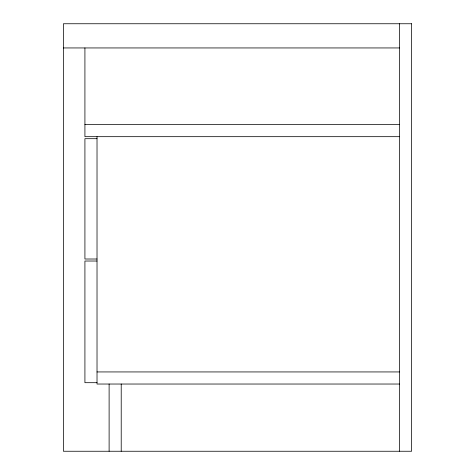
<?xml version="1.0" encoding="UTF-8"?>
<svg xmlns="http://www.w3.org/2000/svg" width="475" height="475" viewBox="0 0 475 475"><rect width="100%" height="100%" fill="white"/><g stroke="black" fill="none" stroke-linecap="round" stroke-linejoin="round"><path stroke-width="0.71" d="M63.407 47.945L399.493 47.945M84.918 124.575L399.493 124.575M399.493 136.675L84.918 136.675L84.918 47.945M97.019 138.688L84.918 138.688L84.918 259.012L97.019 259.012M97.019 261.024L84.918 261.024L84.918 382.69L97.019 382.69M97.019 371.937L399.493 371.937M399.493 384.032L97.019 384.032L97.019 136.675M399.493 23.75L399.493 451.25M121.214 384.032L121.214 451.25M109.113 384.032L109.113 451.25M411.593 23.75L63.407 23.75L63.407 451.25L411.593 451.25L411.593 23.75"/></g></svg>
